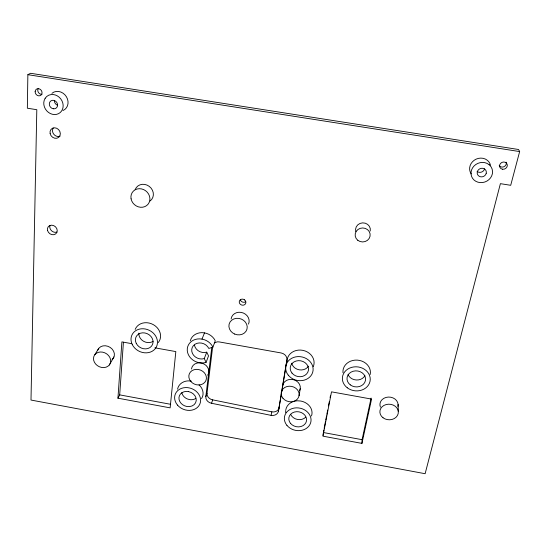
<?xml version="1.0" encoding="UTF-8"?>
<svg xmlns="http://www.w3.org/2000/svg" width="547" height="547" viewBox="0 0 547 547"><rect width="100%" height="100%" fill="white"/><g stroke="black" fill="none" stroke-linecap="round" stroke-linejoin="round"><path stroke-width="0.82" d="M27.863 74.679L27.35 108.203L36.806 109.708L30.994 400.055L425.128 473.716L500.396 183.662L510.707 185.303L519.65 151.574L518.556 149.502L30.584 73.284L27.863 74.679L519.65 151.574M361.936 443.385L371.557 399.091L331.509 391.843L322.942 436.164L361.936 443.385L362.073 439.685L371.092 398.093M154.897 347.83L175.826 351.591L170.138 407.864L117.933 398.195L121.892 341.889L131.745 343.666M117.933 398.195L119.677 394.872L123.424 342.237M323.024 435.439L323.263 433.251M281.5 393.416L278.464 411.064A6.585 5.573 13.7 0 1 271.1 415.364L211.545 403.276A6.543 5.532 18.8 0 1 205.829 396.596L211.785 347.434M205.829 396.596L207.019 393.225L212.653 346.853M278.464 411.064L286.86 360.015A6.783 5.914 13.4 0 0 281.124 352.959L219.21 341.923L217.474 341.82L214.321 342.812M281.773 391.748L285.746 367.598M286.019 365.936L286.84 360.938M299.086 395.659L300.241 388.719M323.509 431.692L323.831 430.024M324.152 428.363L325.438 421.703M325.759 420.041L326.559 415.877M326.88 414.216L327.687 410.052M328.487 405.888L329.294 401.73M330.094 397.566L330.415 395.898M271.1 415.364L271.852 411.857A6.543 5.545 13.6 0 0 279.168 407.57M211.545 403.276L212.694 399.864A6.502 5.504 18.8 0 1 207.019 393.225M194.458 345.15A8.971 7.788 21.3 0 0 206.739 352.159L208.53 355.899L206.089 362.374L204.27 358.593A9.094 7.863 21.3 0 1 192.469 353.499A9.094 7.863 21.3 0 1 196.995 343.338A9.094 7.863 21.3 0 1 208.804 348.439L212.913 347.147L215.279 340.822A13.449 11.678 21.3 0 0 201.932 332.644A13.449 11.678 21.3 0 0 190.288 340.788M204.27 358.593L206.739 352.159M484.58 168.818L484.157 169.878A4.567 4.171 -23.4 0 1 480.328 172.332L479.158 172.298A4.567 4.171 -23.4 0 1 477.107 171.389M201.993 339.106L204.516 332.877M109.304 364.999A8.923 7.467 28.2 0 0 102.59 352.145A8.923 7.467 28.2 0 0 94.399 362.23A8.923 7.467 28.2 0 0 109.304 364.999L113.974 356.945M94.85 354.634L98.761 348.371M51.931 93.318L53.962 92.06L56.307 91.438A10.331 9.094 53 0 1 67.452 98.939A10.331 9.094 53 0 1 63.001 110.521M191.259 381.081L188.106 380.869A13.073 11.036 20.7 0 0 177.57 389.17M119.677 394.872L170.712 404.308M323.345 432.527L362.073 439.685M212.694 399.864L271.852 411.857M490.488 165.242C489.914 162.445 487.746 160.23 485.23 158.999A10.749 9.819 -23.4 0 0 472.471 161.755A10.749 9.819 -23.4 0 0 471.206 173.898M54.44 100.682L54.543 101.783A4.39 3.863 53 0 0 57.326 105.168M398.107 404.418L398.325 411.645M506.194 162.213A3.918 3.542 -25 0 1 504.04 166.664A3.918 3.542 -25 0 1 499.199 165.584M42.023 94.31A3.74 3.261 54 0 1 38.44 92.477A3.74 3.261 54 0 1 38.269 88.511M135.157 189.672A9.716 8.814 39.3 0 1 149.283 186.397A9.716 8.814 39.3 0 1 150.104 200.988M355.803 231.572A7.412 6.906 -1 0 1 362.668 222.868A7.412 6.906 -1 0 1 370.251 231.005M231.121 318.908A9.149 8.102 18.5 0 1 243.483 313.082L245.548 314.272A9.149 8.102 18.5 0 1 248.488 324.104M97.81 350.046A8.8 7.391 28.3 0 1 110.241 347.454A8.8 7.391 28.3 0 1 112.087 359.536M380.418 407.173A9.114 7.72 3.6 0 1 388.37 397.06A9.114 7.72 3.6 0 1 397.956 406.428M282.662 385.532A8.937 7.672 12.1 0 1 293.876 379.803A8.937 7.672 12.1 0 1 299.599 390.62M208.263 374.052A8.834 7.562 20.6 0 1 207.593 375.194M191.505 369.013A8.834 7.562 20.6 0 1 201.781 363.14A8.834 7.562 20.6 0 1 208.503 373.437M245.589 301.759A3.323 2.981 18.9 0 1 242.335 301.978L241.589 301.547A3.323 2.981 18.9 0 1 240.311 299.482M308.46 366.216A9.073 7.904 11.3 0 1 299.195 369.813A9.073 7.904 11.3 0 1 291.695 363.215M364.945 375.666A9.176 7.938 5.7 0 1 356.247 379.987A9.176 7.938 5.7 0 1 348.056 374.579M153.167 341.294A8.943 7.685 26.5 0 1 143.588 341.28A8.943 7.685 26.5 0 1 138.829 333.15M287.011 361.211A13.613 11.856 11.3 0 1 303.017 350.381A13.613 11.856 11.3 0 1 313.274 366.688M342.99 372.774A13.764 11.904 5.7 0 1 357.294 360.117A13.764 11.904 5.7 0 1 370.196 374.51M206.089 362.374A13.641 11.802 21.3 0 1 188.387 354.709A13.641 11.802 21.3 0 1 195.217 339.475A13.641 11.802 21.3 0 1 212.913 347.147M135.177 329.417A13.415 11.528 26.5 0 1 153.427 324.706A13.415 11.528 26.5 0 1 158.268 342.552M195.655 398.531A8.718 7.357 20.7 0 1 189.412 399.57L187.245 398.92A8.718 7.357 20.7 0 1 181.809 392.63M199.04 384.835A13.073 11.036 20.7 0 1 201.542 398.619M285.78 412.698A13.251 11.213 11.4 0 1 285.725 410.482M285.814 409.758A13.251 11.213 11.4 0 1 297.336 400.794L300.795 401.033A13.251 11.213 11.4 0 1 311.51 415.959M305.698 417.204A8.834 7.48 11.4 0 1 290.683 414.441M56.977 232.051A5.169 4.451 40 0 1 51.582 230.786A5.169 4.451 40 0 1 49.982 225.562M60.04 136.169A5.511 4.841 49.7 0 1 53.879 134.343A5.511 4.841 49.7 0 1 53.244 127.971M486.221 173.283L485.798 174.356A4.643 4.232 -22.9 0 1 481.9 176.845L480.71 176.804A4.643 4.232 -22.9 0 1 477.305 171.854A4.643 4.232 -22.9 0 1 482.823 168.326A4.643 4.232 -22.9 0 1 486.221 173.283M45.175 98.262L44.15 100.511A10.489 9.21 52.6 0 0 52.375 114.275A10.489 9.21 52.6 0 0 63.144 105.154A10.489 9.21 52.6 0 0 51.199 94.542L48.827 95.171L46.769 96.436L45.175 98.262M188.428 391.57L186.158 391.42A8.834 7.426 20.7 0 0 178.978 397.437A8.834 7.426 20.7 0 0 184.578 405.806L186.78 406.469A8.834 7.426 20.7 0 0 196.236 400.609A8.834 7.426 20.7 0 0 188.428 391.57M53.332 108.771L52.273 108.456A4.458 3.918 52.6 0 1 49.442 105.024L49.333 103.909A4.458 3.918 52.6 0 1 53.565 100.34A4.458 3.918 52.6 0 1 57.579 105.209A4.458 3.918 52.6 0 1 53.332 108.771M234.649 334.046L232.571 332.849A9.278 8.191 18.5 0 1 230.061 321.992A9.278 8.191 18.5 0 1 241.473 319.133L243.572 320.344A9.278 8.191 18.5 0 1 246.054 331.195A9.278 8.191 18.5 0 1 234.649 334.046M244.564 299.872L243.812 299.435A3.35 2.995 18.9 0 0 239.689 300.494A3.35 2.995 18.9 0 0 240.577 304.46L241.33 304.898A3.35 2.995 18.9 0 0 245.453 303.838A3.35 2.995 18.9 0 0 244.564 299.872M489.189 164.736L486.898 163.327A10.926 9.955 -22.9 0 0 471.555 169.98A10.926 9.955 -22.9 0 0 480.198 182.602A10.926 9.955 -22.9 0 0 492.567 171.601L492.122 169.016L490.974 166.678L489.189 164.736M502.515 169.228A3.945 3.569 -24.8 0 0 507.178 164.367A3.945 3.569 -24.8 0 0 500.649 163.327A3.945 3.569 -24.8 0 0 502.515 169.228M35.131 91.711A3.767 3.282 53.8 0 0 40.252 95.622A3.767 3.282 53.8 0 0 40.389 89.448A3.767 3.282 53.8 0 0 35.131 91.711M131.075 198.814A9.86 8.923 38.9 0 0 146.603 205.617A9.86 8.923 38.9 0 0 143.567 189.563A9.86 8.923 38.9 0 0 131.075 198.814M357.779 240.283A7.521 6.995 -0.5 0 0 370.052 236.208A7.521 6.995 -0.5 0 0 360.131 228.366A7.521 6.995 -0.5 0 0 357.779 240.283M383.023 417.751A9.244 7.795 3.8 0 0 398.168 413.682A9.244 7.795 3.8 0 0 386.12 404.554A9.244 7.795 3.8 0 0 383.023 417.751M282.936 398.23A9.06 7.747 12.2 0 0 298.436 397.573A9.06 7.747 12.2 0 0 289.165 386.203A9.06 7.747 12.2 0 0 282.936 398.23M190.78 381.416A8.957 7.637 20.6 0 0 205.843 380.719A8.957 7.637 20.6 0 0 196.243 369.362A8.957 7.637 20.6 0 0 190.78 381.416M291.982 373.068A9.203 7.986 11.4 0 0 307.756 372.322A9.203 7.986 11.4 0 0 298.382 360.658A9.203 7.986 11.4 0 0 291.982 373.068M350.271 384.862A9.306 8.02 5.9 0 0 365.43 380.568A9.306 8.02 5.9 0 0 353.15 371.249A9.306 8.02 5.9 0 0 350.271 384.862M136.258 343.386A9.067 7.761 26.4 0 0 151.498 346.183A9.067 7.761 26.4 0 0 144.914 332.973A9.067 7.761 26.4 0 0 136.258 343.386M288.29 375.194A13.805 11.979 11.4 0 0 311.954 374.121A13.805 11.979 11.4 0 0 297.93 356.603A13.805 11.979 11.4 0 0 288.29 375.194M347.263 387.782A13.962 12.034 5.9 0 0 370.018 381.396A13.962 12.034 5.9 0 0 351.632 367.372A13.962 12.034 5.9 0 0 347.263 387.782M132.278 344.589A13.607 11.644 26.4 0 0 155.136 348.822A13.607 11.644 26.4 0 0 145.297 328.993A13.607 11.644 26.4 0 0 132.278 344.589M286.915 425.347A13.436 11.323 11.5 0 0 309.923 424.547A13.436 11.323 11.5 0 0 296.276 407.843A13.436 11.323 11.5 0 0 286.915 425.347M177.536 405.136A13.251 11.138 20.7 0 0 199.778 404.24A13.251 11.138 20.7 0 0 185.549 387.57A13.251 11.138 20.7 0 0 177.536 405.136M290.512 423.364A8.957 7.549 11.5 0 0 305.841 422.804A8.957 7.549 11.5 0 0 296.713 411.679A8.957 7.549 11.5 0 0 290.512 423.364M47.521 230.369A5.203 4.479 39.9 0 0 55.685 233.904A5.203 4.479 39.9 0 0 53.729 225.631A5.203 4.479 39.9 0 0 47.521 230.369M50.133 133.591A5.552 4.875 49.5 0 0 58.707 137.345A5.552 4.875 49.5 0 0 56.662 128.251A5.552 4.875 49.5 0 0 50.133 133.591"/></g></svg>
